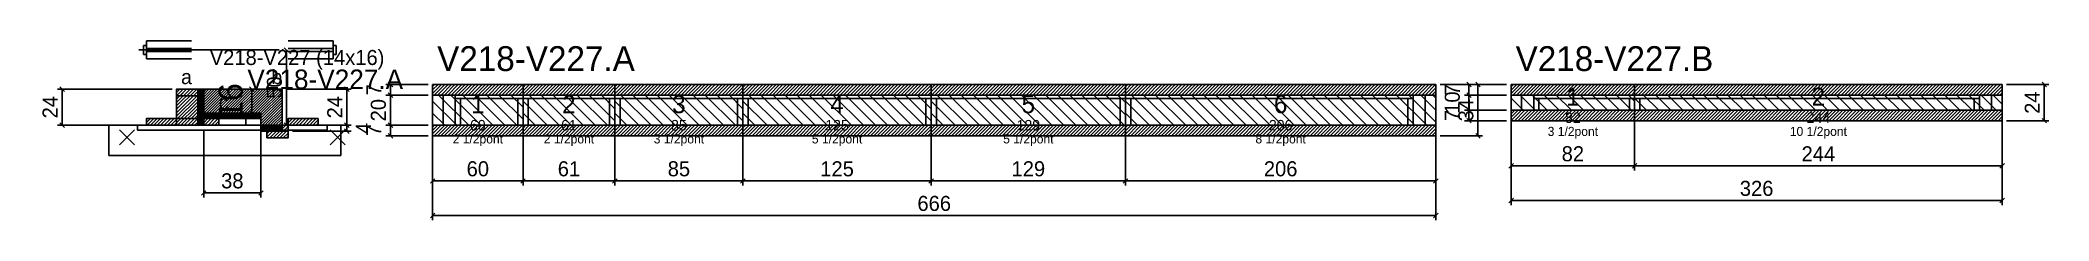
# Model space of a CAD drawing. Extents: x -69 to 1265, y -83 to 36.
import ezdxf
from ezdxf.enums import TextEntityAlignment as Align

# ---------------------------------------------------------------- set-up
doc = ezdxf.new("R2010")
doc.units = 0
for name, color, linetype in [('5', 5, 'Continuous'), ('barrote', 126, 'Continuous'), ('CONCRETO', 251, 'Continuous'), ('COTA', 241, 'Continuous'), ('Cota Seção (2x)', 241, 'Continuous'), ('detalhes', 7, 'Continuous'), ('Hachura', 251, 'Continuous'), ('Madeira', 126, 'Continuous'), ('NOMENCLATURA', 7, 'Continuous'), ('Painéis', 200, 'Continuous'), ('presilha', 224, 'Continuous'), ('Reaproveitamento', 30, 'Continuous'), ('SARR_2.2x7', 40, 'Continuous'), ('SARR_3.5x7', 81, 'Continuous'), ('SCO-___-LAJ', 224, 'Continuous'), ('TENSOR', 224, 'Continuous'), ('texto', 7, 'Continuous'), ('Texto Seção', 7, 'Continuous')]:
    doc.layers.add(name, color=color, linetype=linetype)
doc.dimstyles.new('PAINEL', dxfattribs={"dimtxt": 10, "dimasz": 3, "dimexe": 3, "dimexo": 3, "dimgap": 3, "dimtad": 1, "dimblk": 'OBLIQUE', "dimblk1": 'OBLIQUE', "dimcen": 2.5, "dimclrd": 4, "dimclre": 4, "dimclrt": 240, "dimazin": 3, "dimtfac": 1, "dimtmove": 0, "dimatfit": 3})
doc.dimstyles.new('SECAO2X', dxfattribs={"dimtxt": 16, "dimasz": 3, "dimexe": 3, "dimexo": 3, "dimgap": 3, "dimtad": 1, "dimblk": 'OBLIQUE', "dimblk1": 'OBLIQUE', "dimcen": 2.5, "dimclrd": 4, "dimclre": 4, "dimclrt": 240, "dimazin": 3, "dimtfac": 1, "dimtmove": 0, "dimatfit": 3})

# ---------------------------------------------------------------- blocks, each defined once
blk = doc.blocks.new('_OBLIQUE')
at = {"color": 0, "linetype": 'BYBLOCK'}
blk.add_line((-0.5, -0.5), (0.5, 0.5), dxfattribs=at)

msp = doc.modelspace()

# ---------------------------------------------------------------- hatches: boundary and pattern name
at = {"layer": 'COTA'}
h = msp.add_hatch(dxfattribs=at)
h.set_pattern_fill('ANSI31', scale=0.4)
h.paths.add_polyline_path([(40, -12), (40, 4), (92, 4), (92, -20), (78, -20), (78, -12)])
h = msp.add_hatch(dxfattribs=at)
h.set_pattern_fill('ANSI31', scale=0.5)
h.paths.add_polyline_path([(192, 0), (252, 0), (252, 7), (192, 7)])
h = msp.add_hatch(dxfattribs=at)
h.set_pattern_fill('ANSI31', scale=0.5)
h.paths.add_polyline_path([(252, 0), (313, 0), (313, 7), (252, 7)])
h = msp.add_hatch(dxfattribs=at)
h.set_pattern_fill('ANSI31', scale=0.5)
h.paths.add_polyline_path([(313, 0), (398, 0), (398, 7), (313, 7)])
h = msp.add_hatch(dxfattribs=at)
h.set_pattern_fill('ANSI31', scale=0.5)
h.paths.add_polyline_path([(398, 0), (523, 0), (523, 7), (398, 7)])
h = msp.add_hatch(dxfattribs=at)
h.set_pattern_fill('ANSI31', scale=0.5)
h.paths.add_polyline_path([(523, 0), (652, 0), (652, 7), (523, 7)])
h = msp.add_hatch(dxfattribs=at)
h.set_pattern_fill('ANSI31', scale=0.5)
h.paths.add_polyline_path([(652, 0), (858, 0), (858, 7), (652, 7)])
h = msp.add_hatch(dxfattribs=at)
h.set_pattern_fill('ANSI31', scale=0.5)
h.paths.add_polyline_path([(908, 0), (990, 0), (990, 7), (908, 7)])
h = msp.add_hatch(dxfattribs=at)
h.set_pattern_fill('ANSI31', scale=0.5)
h.paths.add_polyline_path([(990, 0), (1234, 0), (1234, 7), (990, 7)])
h = msp.add_hatch(dxfattribs=at)
h.set_pattern_fill('ANSI31', scale=0.5)
h.paths.add_polyline_path([(908, -17), (990, -17), (990, -10), (908, -10)])
h = msp.add_hatch(dxfattribs=at)
h.set_pattern_fill('ANSI31', scale=0.5)
h.paths.add_polyline_path([(990, -17), (1234, -17), (1234, -10), (990, -10)])
h = msp.add_hatch(dxfattribs=at)
h.set_pattern_fill('ANSI31', scale=0.5)
h.paths.add_polyline_path([(192, -27), (252, -27), (252, -20), (192, -20)])
h = msp.add_hatch(dxfattribs=at)
h.set_pattern_fill('ANSI31', scale=0.5)
h.paths.add_polyline_path([(252, -27), (313, -27), (313, -20), (252, -20)])
h = msp.add_hatch(dxfattribs=at)
h.set_pattern_fill('ANSI31', scale=0.5)
h.paths.add_polyline_path([(313, -27), (398, -27), (398, -20), (313, -20)])
h = msp.add_hatch(dxfattribs=at)
h.set_pattern_fill('ANSI31', scale=0.5)
h.paths.add_polyline_path([(398, -27), (523, -27), (523, -20), (398, -20)])
h = msp.add_hatch(dxfattribs=at)
h.set_pattern_fill('ANSI31', scale=0.5)
h.paths.add_polyline_path([(523, -27), (652, -27), (652, -20), (523, -20)])
h = msp.add_hatch(dxfattribs=at)
h.set_pattern_fill('ANSI31', scale=0.5)
h.paths.add_polyline_path([(652, -27), (858, -27), (858, -20), (652, -20)])
at = {"layer": 'Hachura'}
h = msp.add_hatch(dxfattribs=at)
h.set_pattern_fill('ANSI31', scale=0.5)
h.paths.add_polyline_path([(22, -20), (36, -20), (36, 4), (22, 4)])
h = msp.add_hatch(dxfattribs=at)
h.set_pattern_fill('ANSI31', scale=0.5)
h.paths.add_polyline_path([(22, -0.4), (36, -0.4), (36, 4), (22, 4)])
h = msp.add_hatch(dxfattribs=at)
h.set_pattern_fill('SOLID')
h.paths.add_polyline_path([(36, -20), (40, -20), (40, 4), (36, 4)])
h = msp.add_hatch(dxfattribs=at)
h.set_pattern_fill('SOLID')
h.paths.add_polyline_path([(40, -15.6), (78, -15.6), (78, -12), (40, -12)])
h = msp.add_hatch(dxfattribs=at)
h.set_pattern_fill('ANSI31', scale=0.5)
h.paths.add_polyline_path([(2, -20), (22, -20), (22, -15.6), (2, -15.6)])
h = msp.add_hatch(dxfattribs=at)
h.set_pattern_fill('ANSI31', scale=0.5)
h.paths.add_polyline_path([(40, -20), (50, -20), (50, -15.6), (40, -15.6)])
h = msp.add_hatch(dxfattribs=at)
h.set_pattern_fill('SOLID')
h.paths.add_polyline_path([(78, -20), (82, -20), (82, -24), (78, -24)])
h = msp.add_hatch(dxfattribs=at)
h.set_pattern_fill('SOLID')
h.paths.add_polyline_path([(78, -24), (92, -24), (92, -20), (78, -20)])
h = msp.add_hatch(dxfattribs=at)
h.set_pattern_fill('ANSI31', scale=0.5)
h.paths.add_polyline_path([(82, -20), (96, -20), (96, -24), (82, -24)])
h = msp.add_hatch(dxfattribs=at)
h.set_pattern_fill('ANSI31', scale=0.5)
h.paths.add_polyline_path([(82, -28.4), (96, -28.4), (96, -24), (82, -24)])
h = msp.add_hatch(dxfattribs=at)
h.set_pattern_fill('ANSI31', scale=0.5)
h.paths.add_polyline_path([(96, -20), (116, -20), (116, -15.6), (96, -15.6)])

# ---------------------------------------------------------------- linework, layer by layer
for p, q in [((0, 33), (0, 27)), ((2, 33), (0, 33)), ((2, 27), (0, 27)), ((2, 36), (32, 36)), ((2, 36), (2, 24)), ((2, 31), (32, 31)), ((2, 29), (32, 29)), ((96, 36), (126, 36)), ((96, 31), (126, 31)), ((96, 29), (126, 29)), ((126, 36), (126, 24)), ((126, 33), (128, 33)), ((126, 27), (128, 27)), ((128, 33), (128, 27)), ((2, 24), (32, 24)), ((96, 24), (126, 24))]:
    msp.add_line(p, q)
at = {"layer": 'barrote'}
msp.add_lwpolyline([(-23, -40), (131, -40), (131, -20), (-23, -20)], close=True, dxfattribs=at)
at = {"layer": 'CONCRETO'}
msp.add_lwpolyline([(40, -12), (40, 4), (92, 4), (92, -20), (78, -20), (78, -12)], close=True, dxfattribs=at)
at = {"layer": 'Madeira'}
for points in [[(22, -20), (36, -20), (36, 4), (22, 4)], [(22, -0.4), (36, -0.4), (36, 4), (22, 4)], [(2, -20), (22, -20), (22, -15.6), (2, -15.6)], [(22, -20), (36, -20), (36, -15.6), (22, -15.6)], [(40, -20), (50, -20), (50, -15.6), (40, -15.6)], [(68, -20), (78, -20), (78, -15.6), (68, -15.6)], [(82, -20), (96, -20), (96, -24), (82, -24)], [(82, -28.4), (96, -28.4), (96, -24), (82, -24)], [(96, -20), (116, -20), (116, -15.6), (96, -15.6)]]:
    msp.add_lwpolyline(points, close=True, dxfattribs=at)
at = {"layer": 'Painéis'}
for p, q in [((192, 0), (252, 0)), ((192, -20), (192, 0)), ((252, -20), (252, 0)), ((252, -20), (252, 0)), ((252, 0), (313, 0)), ((252, -20), (252, 0)), ((313, -20), (313, 0)), ((313, -20), (313, 0)), ((313, 0), (398, 0)), ((313, -20), (313, 0)), ((398, -20), (398, 0)), ((398, -20), (398, 0)), ((398, 0), (523, 0)), ((398, -20), (398, 0)), ((523, -20), (523, 0)), ((523, -20), (523, 0)), ((523, 0), (652, 0)), ((523, -20), (523, 0)), ((652, -20), (652, 0)), ((652, -20), (652, 0)), ((652, 0), (858, 0)), ((652, -20), (652, 0)), ((858, -20), (858, 0)), ((908, 0), (990, 0)), ((908, -10), (908, 0)), ((990, -10), (990, 0)), ((990, -10), (990, 0)), ((990, 0), (1234, 0)), ((990, -10), (990, 0)), ((1234, -10), (1234, 0)), ((908, -10), (990, -10)), ((990, -10), (1234, -10)), ((192, -20), (252, -20)), ((252, -20), (313, -20)), ((313, -20), (398, -20)), ((398, -20), (523, -20)), ((523, -20), (652, -20)), ((652, -20), (858, -20))]:
    msp.add_line(p, q, dxfattribs=at)
for points in [[(36, -20), (40, -20), (40, 4), (36, 4)], [(40, -15.6), (78, -15.6), (78, -12), (40, -12)], [(78, -20), (82, -20), (82, -24), (78, -24)], [(78, -24), (92, -24), (92, -20), (78, -20)]]:
    msp.add_lwpolyline(points, close=True, dxfattribs=at)
at = {"layer": 'presilha'}
for p, q in [((-16, -33), (-6, -23)), ((-16, -23), (-6, -33)), ((124, -33), (134, -23)), ((124, -23), (134, -33))]:
    msp.add_line(p, q, dxfattribs=at)
at = {"layer": 'Reaproveitamento', "color": 30}
for p, q in [((216, -20), (196, 0)), ((224, -20), (204, 0)), ((232, -20), (212, 0)), ((240, -20), (220, 0)), ((248, -20), (228, 0)), ((252, -16), (236, 0)), ((252, -8), (244, 0)), ((252, 0), (252, 0)), ((276, -20), (256, 0)), ((284, -20), (264, 0)), ((292, -20), (272, 0)), ((300, -20), (280, 0)), ((308, -20), (288, 0)), ((313, -17), (296, 0)), ((313, -9), (304, 0)), ((313, -1), (312, 0)), ((337, -20), (317, 0)), ((345, -20), (325, 0)), ((353, -20), (333, 0)), ((361, -20), (341, 0)), ((369, -20), (349, 0)), ((377, -20), (357, 0)), ((385, -20), (365, 0)), ((393, -20), (373, 0)), ((398, -17), (381, 0)), ((398, -9), (389, 0)), ((398, -1), (397, 0)), ((422, -20), (402, 0)), ((430, -20), (410, 0)), ((438, -20), (418, 0)), ((446, -20), (426, 0)), ((454, -20), (434, 0)), ((462, -20), (442, 0)), ((470, -20), (450, 0)), ((478, -20), (458, 0)), ((486, -20), (466, 0)), ((494, -20), (474, 0)), ((502, -20), (482, 0)), ((510, -20), (490, 0)), ((518, -20), (498, 0)), ((523, -17), (506, 0)), ((523, -9), (514, 0)), ((523, -1), (522, 0)), ((547, -20), (527, 0)), ((555, -20), (535, 0)), ((563, -20), (543, 0)), ((571, -20), (551, 0)), ((579, -20), (559, 0)), ((587, -20), (567, 0)), ((595, -20), (575, 0)), ((603, -20), (583, 0)), ((611, -20), (591, 0)), ((619, -20), (599, 0)), ((627, -20), (607, 0)), ((635, -20), (615, 0)), ((643, -20), (623, 0)), ((651, -20), (631, 0)), ((652, -13), (639, 0)), ((652, -5), (647, 0)), ((676, -20), (656, 0)), ((684, -20), (664, 0)), ((692, -20), (672, 0)), ((700, -20), (680, 0)), ((708, -20), (688, 0)), ((716, -20), (696, 0)), ((724, -20), (704, 0)), ((732, -20), (712, 0)), ((740, -20), (720, 0)), ((748, -20), (728, 0)), ((756, -20), (736, 0)), ((764, -20), (744, 0)), ((772, -20), (752, 0)), ((780, -20), (760, 0)), ((788, -20), (768, 0)), ((796, -20), (776, 0)), ((804, -20), (784, 0)), ((812, -20), (792, 0)), ((820, -20), (800, 0)), ((828, -20), (808, 0)), ((836, -20), (816, 0)), ((844, -20), (824, 0)), ((852, -20), (832, 0)), ((858, -18), (840, 0)), ((858, -10), (848, 0)), ((858, -2), (856, 0)), ((924, -10), (914, 0)), ((932, -10), (922, 0)), ((940, -10), (930, 0)), ((948, -10), (938, 0)), ((956, -10), (946, 0)), ((964, -10), (954, 0)), ((972, -10), (962, 0)), ((980, -10), (970, 0)), ((988, -10), (978, 0)), ((990, -4), (986, 0)), ((1006, -10), (996, 0)), ((1014, -10), (1004, 0)), ((1022, -10), (1012, 0)), ((1030, -10), (1020, 0)), ((1038, -10), (1028, 0)), ((1046, -10), (1036, 0)), ((1054, -10), (1044, 0)), ((1062, -10), (1052, 0)), ((1070, -10), (1060, 0)), ((1078, -10), (1068, 0)), ((1086, -10), (1076, 0)), ((1094, -10), (1084, 0)), ((1102, -10), (1092, 0)), ((1110, -10), (1100, 0)), ((1118, -10), (1108, 0)), ((1126, -10), (1116, 0)), ((1134, -10), (1124, 0)), ((1142, -10), (1132, 0)), ((1150, -10), (1140, 0)), ((1158, -10), (1148, 0)), ((1166, -10), (1156, 0)), ((1174, -10), (1164, 0)), ((1182, -10), (1172, 0)), ((1190, -10), (1180, 0)), ((1198, -10), (1188, 0)), ((1206, -10), (1196, 0)), ((1214, -10), (1204, 0)), ((1222, -10), (1212, 0)), ((1230, -10), (1220, 0)), ((1234, -6), (1228, 0)), ((208, -20), (192, -4)), ((200, -20), (192, -12)), ((268, -20), (252, -4)), ((260, -20), (252, -12)), ((329, -20), (313, -4)), ((321, -20), (313, -12)), ((414, -20), (398, -4)), ((406, -20), (398, -12)), ((539, -20), (523, -4)), ((531, -20), (523, -12)), ((668, -20), (652, -4)), ((660, -20), (652, -12)), ((916, -10), (908, -2)), ((908, -10), (908, -10)), ((998, -10), (990, -2)), ((990, -10), (990, -10)), ((192, -20), (192, -20)), ((252, -20), (252, -20)), ((313, -20), (313, -20)), ((398, -20), (398, -20)), ((523, -20), (523, -20)), ((652, -20), (652, -20))]:
    msp.add_line(p, q, dxfattribs=at)
at = {"layer": 'SARR_2.2x7'}
for p, q in [((199, -20), (199, 0)), ((851, -20), (851, 0)), ((915, -10), (915, 0)), ((1227, -10), (1227, 0)), ((207, -2.2), (252, -2.2)), ((252, -2.2), (313, -2.2)), ((313, -2.2), (398, -2.2)), ((398, -2.2), (523, -2.2)), ((523, -2.2), (652, -2.2)), ((652, -2.2), (843, -2.2)), ((923, -2.2), (990, -2.2)), ((990, -2.2), (1219, -2.2))]:
    msp.add_line(p, q, dxfattribs=at)
at = {"layer": 'SARR_3.5x7'}
for p, q in [((207, -20), (207, 0)), ((252, -20), (252, 0)), ((252, -20), (252, 0)), ((313, -20), (313, 0)), ((313, -20), (313, 0)), ((398, -20), (398, 0)), ((398, -20), (398, 0)), ((523, -20), (523, 0)), ((523, -20), (523, 0)), ((652, -20), (652, 0)), ((652, -20), (652, 0)), ((843, -20), (843, 0)), ((923, -10), (923, 0)), ((990, -10), (990, 0)), ((990, -10), (990, 0)), ((1219, -10), (1219, 0)), ((210.5, -20), (210.5, -2.2)), ((248.5, -20), (248.5, -2.2)), ((255.5, -20), (255.5, -2.2)), ((309.5, -20), (309.5, -2.2)), ((316.5, -20), (316.5, -2.2)), ((394.5, -20), (394.5, -2.2)), ((401.5, -20), (401.5, -2.2)), ((519.5, -20), (519.5, -2.2)), ((526.5, -20), (526.5, -2.2)), ((648.5, -20), (648.5, -2.2)), ((655.5, -20), (655.5, -2.2)), ((839.5, -20), (839.5, -2.2)), ((923, -10), (926.5, -10)), ((926.5, -10), (926.5, -2.2)), ((986.5, -10), (986.5, -2.2)), ((986.5, -10), (990, -10)), ((990, -10), (993.5, -10)), ((993.5, -10), (993.5, -2.2)), ((1215.5, -10), (1215.5, -2.2)), ((1215.5, -10), (1219, -10)), ((207, -20), (210.5, -20)), ((248.5, -20), (252, -20)), ((252, -20), (255.5, -20)), ((309.5, -20), (313, -20)), ((313, -20), (316.5, -20)), ((394.5, -20), (398, -20)), ((398, -20), (401.5, -20)), ((519.5, -20), (523, -20)), ((523, -20), (526.5, -20)), ((648.5, -20), (652, -20)), ((652, -20), (655.5, -20)), ((839.5, -20), (843, -20))]:
    msp.add_line(p, q, dxfattribs=at)
at = {"layer": 'SCO-___-LAJ'}
for points in [[(192, 0), (252, 0), (252, 7), (192, 7)], [(252, 0), (313, 0), (313, 7), (252, 7)], [(313, 0), (398, 0), (398, 7), (313, 7)], [(398, 0), (523, 0), (523, 7), (398, 7)], [(523, 0), (652, 0), (652, 7), (523, 7)], [(652, 0), (858, 0), (858, 7), (652, 7)], [(908, 0), (990, 0), (990, 7), (908, 7)], [(990, 0), (1234, 0), (1234, 7), (990, 7)], [(908, -17), (990, -17), (990, -10), (908, -10)], [(990, -17), (1234, -17), (1234, -10), (990, -10)], [(-4, -23.2), (122, -23.2), (122, -20), (-4, -20)], [(192, -27), (252, -27), (252, -20), (192, -20)], [(252, -27), (313, -27), (313, -20), (252, -20)], [(313, -27), (398, -27), (398, -20), (313, -20)], [(398, -27), (523, -27), (523, -20), (398, -20)], [(523, -27), (652, -27), (652, -20), (523, -20)], [(652, -27), (858, -27), (858, -20), (652, -20)]]:
    msp.add_lwpolyline(points, close=True, dxfattribs=at)
at = {"layer": 'TENSOR'}
msp.add_line((-3, 30), (90, 30), dxfattribs=at)

# ---------------------------------------------------------------- texts
at = {"layer": '5'}
for s, height, p in [('1', 12, (222, -6)), ('2', 12, (282.5, -6)), ('3', 12, (355.5, -6)), ('4', 12, (460.5, -6)), ('5', 12, (587.5, -6)), ('6', 12, (755, -6)), ('1', 12, (949, -1)), ('2', 12, (1112, -1)), ('82', 7, (949, -15)), ('244', 7, (1112, -15)), ('60', 7, (222, -20)), ('61', 7, (282.5, -20)), ('85', 7, (355.5, -20)), ('125', 7, (460.5, -20)), ('129', 7, (587.5, -20)), ('206', 7, (755, -20))]:
    msp.add_text(s, height=height, dxfattribs=at).set_placement(p, align=Align.MIDDLE_CENTER)
at = {"layer": 'detalhes'}
for s, p in [('a', (25, 7.3)), ('b', (85, 7.3)), ('c', (50, -9.5))]:
    msp.add_text(s, height=9.6, dxfattribs=at).set_placement(p)
at = {"layer": 'NOMENCLATURA'}
for s, p in [('V218-V227.A', (195, 16)), ('V218-V227.B', (911, 16))]:
    msp.add_text(s, height=16.5, dxfattribs=at).set_placement(p)
at = {"layer": 'texto', "char_height": 6, "attachment_point": 5}
for s, insert in [('2 1/2pont', (222, -30)), ('2 1/2pont', (282.5, -30)), ('3 1/2pont', (355.5, -30)), ('5 1/2pont', (460.5, -30)), ('5 1/2pont', (587.5, -30)), ('8 1/2pont', (755, -30)), ('3 1/2pont', (949, -25)), ('10 1/2pont', (1112, -25))]:
    msp.add_mtext(s, dxfattribs=dict(at, insert=insert))
at = {"layer": 'Texto Seção'}
for s, height, p in [('V218-V227 (14x16)', 10, (44, 20)), ('V218-V227.A', 13, (69, 4))]:
    msp.add_text(s, height=height, dxfattribs=at).set_placement(p)

# ---------------------------------------------------------------- dimensions: what is measured, and where the dimension line sits
at = {"layer": 'COTA'}
for base, p1, p2 in [((95, -20), (96, -20), (96, 30)), ((-54, -20), (2, -20), (22, 4)), ((135, -20), (92, -20), (92, 4)), ((164, 0), (192, 0), (192, 7)), ((164, -20), (192, -20), (192, 0)), ((886, -27), (858, -27), (858, 7)), ((880, 0), (908, 0), (908, 7)), ((880, -10), (908, -10), (908, 0)), ((1262, -17), (1234, -17), (1234, 7)), ((880, -17), (908, -17), (908, -10)), ((135, -20), (96, -20), (96, -24)), ((164, -27), (192, -27), (192, -20))]:
    msp.add_linear_dim(base=base, p1=p1, p2=p2, angle=90, dimstyle='PAINEL', dxfattribs=at).render()
for base, p1, p2 in [((908, -47), (908, -10), (990, -10)), ((908, -70), (908, -10), (1234, -10)), ((990, -47), (990, -10), (1234, -10)), ((40, -65), (40, -20), (78, -20)), ((192, -57), (192, -20), (252, -20)), ((192, -80), (192, -20), (858, -20)), ((252, -57), (252, -20), (313, -20)), ((313, -57), (313, -20), (398, -20)), ((398, -57), (398, -20), (523, -20)), ((523, -57), (523, -20), (652, -20)), ((652, -57), (652, -20), (858, -20))]:
    msp.add_linear_dim(base=base, p1=p1, p2=p2, dimstyle='PAINEL', dxfattribs=at).render()
at = {"layer": 'Cota Seção (2x)'}
msp.add_linear_dim(base=(72, -12), p1=(40, -12), p2=(40, 4), angle=90, dimstyle='SECAO2X', dxfattribs=at).render()

doc.saveas('drawing.dxf')
